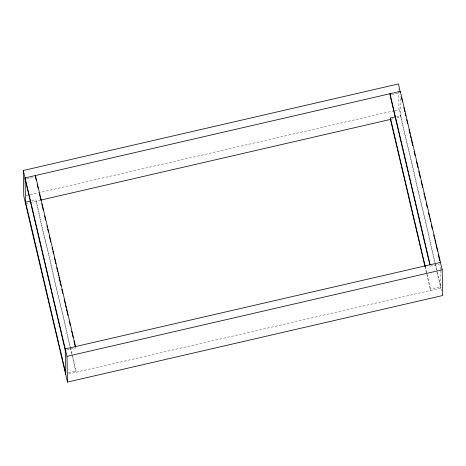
<?xml version="1.0" encoding="UTF-8"?>
<svg xmlns="http://www.w3.org/2000/svg" width="466" height="466" viewBox="0 0 466 466"><rect width="100%" height="100%" fill="white"/><g stroke="black" fill="none" stroke-linecap="round" stroke-linejoin="round"><path stroke-width="0.35" stroke-dasharray="2.33 1.75" d="M26.521 179.002L34.088 177.255M391.411 94.819L399.607 92.926M25.933 195.691L29.475 194.87M30.185 194.706L394.055 110.762M394.766 110.599L399.018 109.615L398.616 88.919M31.781 200.759L35.911 199.803L70.395 346.82M396.613 116.593L400.737 115.638L435.221 262.649M25.618 203.601L29.748 202.646M30.436 202.489L40.193 200.24M391.137 119.273L395.949 118.16M396.636 118.003L400.766 117.053L400.358 96.346M66.638 350.042L75.579 347.98M430.165 266.179L440.481 263.797M68.461 372.596L76.028 370.849L72.218 354.591M424.928 266.447L430.567 290.475L430.537 289.066L440.853 286.683L435.384 263.36M68.49 374.006L440.958 288.081L441.587 290.784M399.018 109.615L434.912 262.649M435.081 263.36L440.883 288.093L440.62 270.938M425.231 266.447L430.537 289.066M70.558 347.525L72.049 353.886M70.086 346.82L35.94 201.219L35.911 199.803M70.255 347.525L71.747 353.886M71.91 354.591L76.057 372.264L76.028 370.849M440.551 267.368L440.609 270.222"/><path stroke-width="0.7" d="M30.407 201.073L25.595 202.186L25.548 203.619L25.042 177.919L400.335 91.342L442.199 269.82L442.7 295.514L67.483 382.079L23.801 196.18L23.3 170.486L398.517 83.921L400.288 92.769M424.928 266.447L390.444 119.43L390.421 118.02L395.232 116.908M40.903 200.071L390.444 119.43M440.452 262.381L65.234 348.947L65.735 374.641M67.483 382.079L66.982 356.385L442.199 269.82M401.523 97.703L402.519 101.943M403.841 107.594L404.838 111.834M405.17 113.25L405.834 116.075M406.661 119.611L407.657 123.851M408.985 129.507L409.975 133.748M410.307 135.163L410.971 137.988M411.303 139.404L412.794 145.765M414.123 151.415L415.119 155.656M416.441 161.312L417.932 167.673M418.765 171.208L420.256 177.569M421.083 181.105L422.575 187.466M423.903 193.116L424.398 195.237M424.73 196.652L425.394 199.477M426.221 203.013L427.217 207.254M428.545 212.91L429.541 217.15M429.873 218.56L430.532 221.391M431.365 224.921L432.355 229.161M433.683 234.817L434.679 239.058M435.011 240.473L435.675 243.299M436.007 244.714L437.498 251.075M438.325 254.611L439.817 260.972M430.135 264.764L390.019 93.718L390.042 95.134L429.833 264.764M390.421 118.02L425.231 266.447M75.556 346.57L35.433 175.525L35.463 176.934M35.632 177.645L36.29 180.47M37.123 184.006L38.113 188.247M39.441 193.903L40.932 200.264M41.765 203.793L43.256 210.154M44.579 215.81L45.575 220.051M46.903 225.707L47.398 227.827M47.73 229.237L48.394 232.068M49.221 235.604L50.712 241.965M52.041 247.615L52.536 249.735M52.868 251.151L53.532 253.976M54.365 257.512L55.856 263.873M56.683 267.408L57.679 271.649M58.011 273.059L58.669 275.889M59.001 277.299L60.994 285.78M61.821 289.316L62.817 293.557M64.145 299.213L65.135 303.453M65.467 304.869L66.131 307.694M66.463 309.109L67.954 315.47M69.283 321.121L70.279 325.361M71.601 331.017L72.102 333.138M72.434 334.553L73.092 337.378M73.925 340.914L75.416 347.275M66.982 356.385L25.117 177.907L25.147 179.317L65.263 350.362M23.3 170.486L25.042 177.919M25.595 202.186L65.712 373.231M400.335 91.342L400.364 92.751"/></g></svg>
